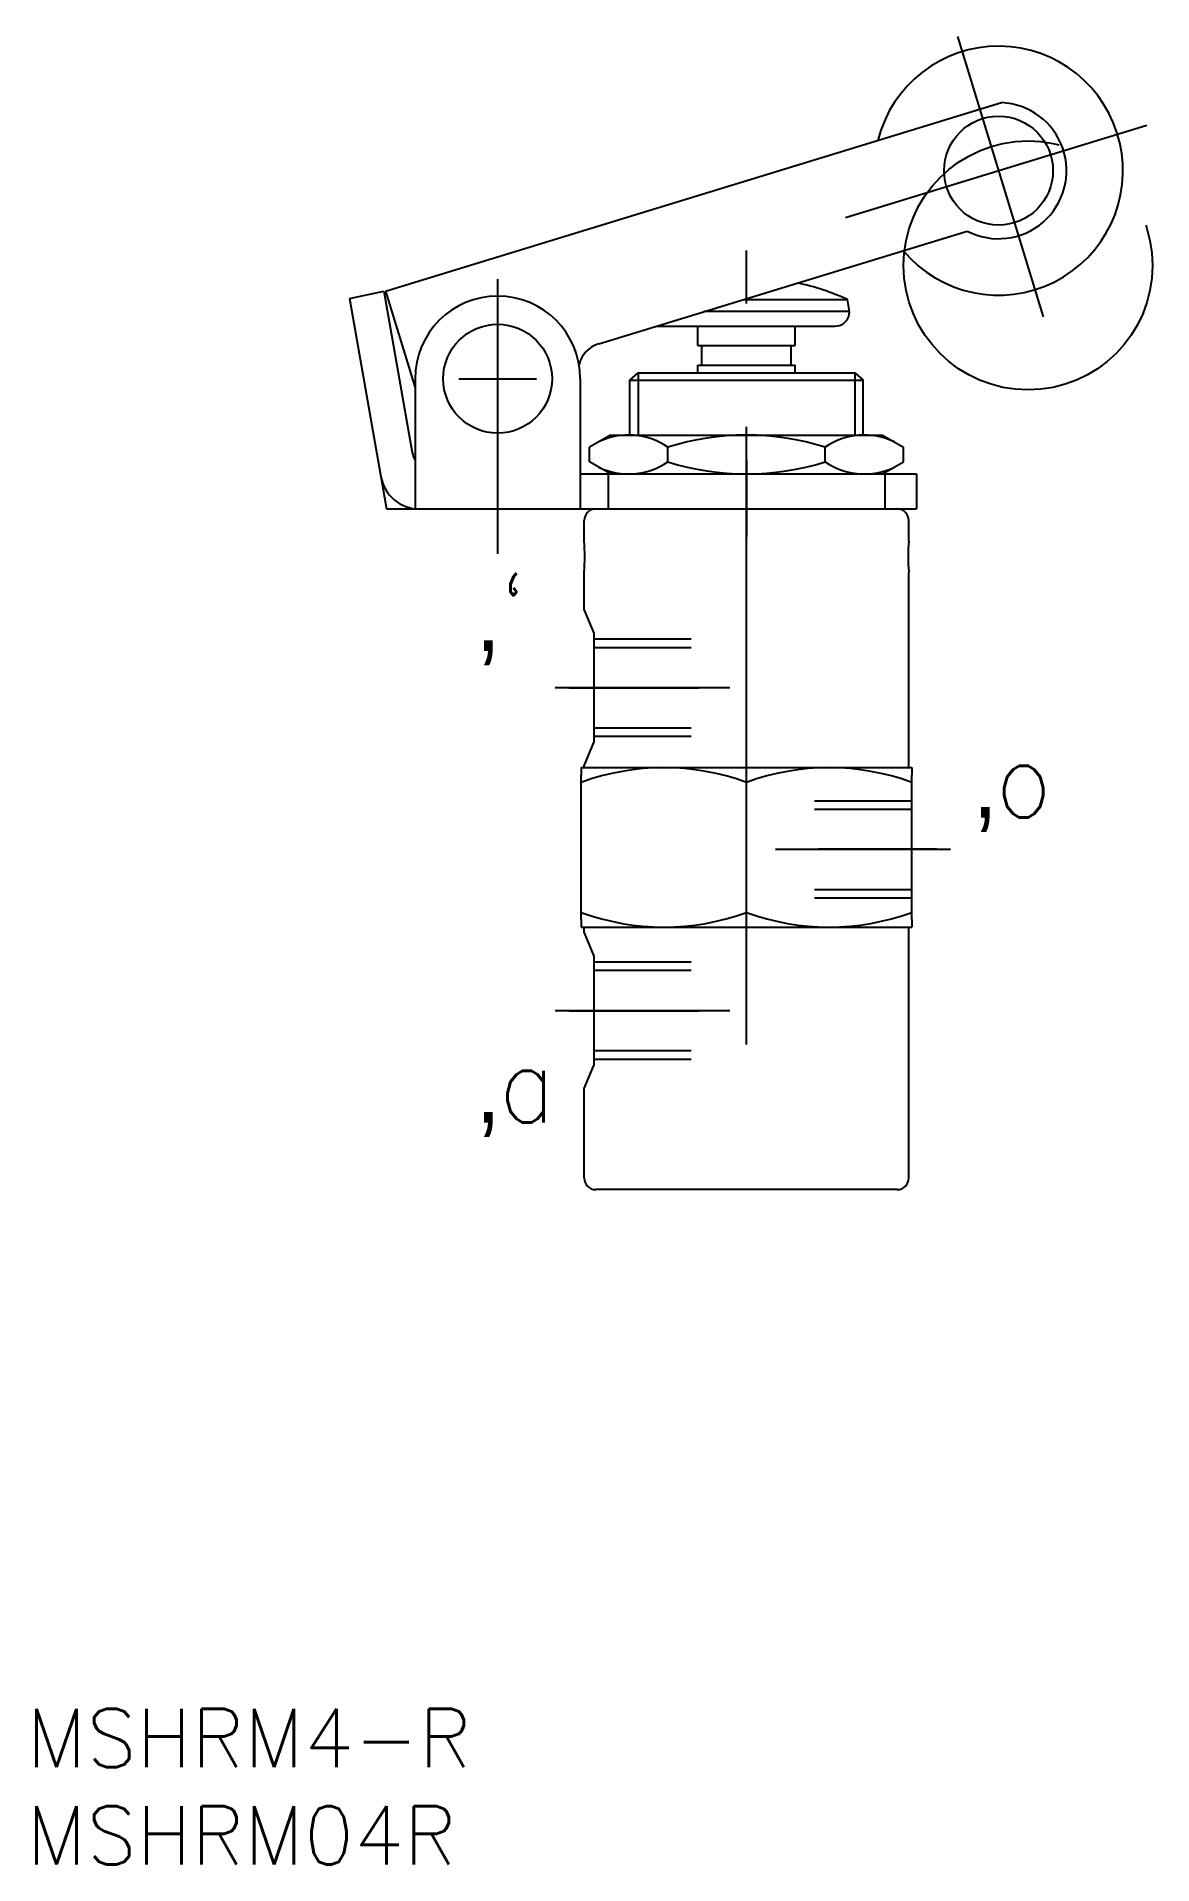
# Model space of a CAD drawing. Extents: x -36.5 to 20.9, y -34.7 to 59.3.
import ezdxf

# ---------------------------------------------------------------- set-up
doc = ezdxf.new("R2010")
doc.units = 0
for name, pattern in [('CENTER', [50.8, 31.75, -6.35, 6.35, -6.35]), ('DASHED', [19.05, 12.7, -6.35]), ('PHANTOM', [63.5, 31.75, -6.35, 6.35, -6.35, 6.35, -6.35])]:
    doc.linetypes.add(name, pattern=pattern)
doc.layers.get('0').update_dxf_attribs({"linetype": 'CONTINUOUS'})
doc.layers.add('CENTER', color=1, linetype='CENTER')
doc.styles.get("Standard").update_dxf_attribs({"font": 'txt.shx', "height": 3, "bigfont": 'bigfont.shx'})

# ---------------------------------------------------------------- blocks, each defined once
blk = doc.blocks.new('*U9')
at = {"color": 7, "linetype": 'CONTINUOUS'}
blk.add_text('MSHRM4-R', height=3, dxfattribs=at).set_placement((-37.033, -29.698))
blk = doc.blocks.new('*U10')
at = {"color": 7, "linetype": 'CONTINUOUS'}
blk.add_text('MSHRM04R', height=3, dxfattribs=at).set_placement((-37.033, -34.698))
blk = doc.blocks.new('*U11')
at = {"color": 7, "linetype": 'CONTINUOUS', "width": 0.900315}
blk.add_text('‚`', height=4, dxfattribs=at).set_placement((-13.81, 27.699))
blk = doc.blocks.new('*U12')
at = {"color": 7, "linetype": 'CONTINUOUS', "width": 0.900315}
blk.add_text('‚a', height=4, dxfattribs=at).set_placement((-13.81, 3.445))
blk = doc.blocks.new('*U13')
at = {"color": 7, "linetype": 'CONTINUOUS', "width": 0.900315}
blk.add_text('‚o', height=4, dxfattribs=at).set_placement((11.751, 19.13))

msp = doc.modelspace()

# ---------------------------------------------------------------- linework, layer by layer
at = {"color": 7, "linetype": 'CONTINUOUS'}
for p, q in [((-18.571, 46.206), (13.114, 55.893)), ((-7.6, 43.496), (11.352, 49.29)), ((-20.419, 45.822), (-18.657, 46.197)), ((-18.657, 46.197), (-17.194, 37.902)), ((-18.571, 46.206), (-17.05, 41.232)), ((-20.419, 45.822), (-18.51, 35)), ((5.3, 45.15), (-2.188, 45.15)), ((-0.156, 45.771), (5.19, 45.771)), ((5.3, 45.15), (5.19, 45.771)), ((-4.55, 44.4), (4.55, 44.4)), ((-2.5, 43.4), (-2.5, 44.4)), ((2.5, 43.4), (2.5, 44.4)), ((-2.5, 43.4), (2.5, 43.4)), ((-2.3, 42.4), (-2.3, 43.4)), ((2.3, 42.4), (2.3, 43.4)), ((-2.5, 42.4), (2.5, 42.4)), ((-2.5, 42), (-2.5, 42.4)), ((2.5, 42), (2.5, 42.4)), ((-17.05, 41.697), (-17.05, 35)), ((-8.55, 41.697), (-8.55, 35)), ((-6, 41.629), (-5.567, 42)), ((-6, 38.8), (-6, 41.629)), ((-6, 41.629), (6, 41.629)), ((-5.567, 42), (5.567, 42)), ((5.567, 42), (6, 41.629)), ((6, 38.8), (6, 41.629)), ((-7, 38.8), (-8.083, 38.175)), ((-7, 38.8), (7, 38.8)), ((-6, 38.8), (6, 38.8)), ((7, 38.8), (8.083, 38.175)), ((-8.083, 37.425), (-8.083, 38.175)), ((-4.041, 37.425), (-4.041, 38.175)), ((4.041, 37.425), (4.041, 38.175)), ((8.083, 37.425), (8.083, 38.175)), ((-8.55, 36.8), (8.75, 36.8)), ((-7, 36.8), (-8.083, 37.425)), ((-7.118, 36.8), (-7.118, 35)), ((-7, 36.8), (7, 36.8)), ((7, 36.8), (8.083, 37.425)), ((7.118, 36.8), (7.118, 35)), ((8.75, 36.8), (8.75, 35)), ((-18.51, 35), (8.75, 35)), ((-7.75, 35), (7.75, 35)), ((-7, 35), (7, 35)), ((-7, 35), (7, 35)), ((-3.5, 35), (3.5, 35)), ((-3.5, 35), (3.5, 35)), ((-8.35, 33.35), (-8.35, 34.4)), ((8.35, 33.35), (8.35, 34.4)), ((-8.35, 29.803), (-8.35, 31.75)), ((8.35, 21.7), (8.35, 31.75)), ((-8.344, 29.803), (-8.35, 29.803)), ((-8.344, 29.803), (-7.845, 28.613)), ((-7.85, 28.613), (-7.85, 22.987)), ((-8.342, 21.8), (-7.845, 22.987)), ((-8.5, 21.7), (-8.5, 21.307)), ((-8.5, 21.7), (8.5, 21.7)), ((-8.35, 21.7), (-8.35, 21.8)), ((-8.35, 21.8), (-8.342, 21.8)), ((8.5, 21.7), (8.5, 21.307)), ((-8.5, 13.893), (-8.5, 21.307)), ((0, 13.893), (0, 21.307)), ((8.5, 13.893), (8.5, 21.307)), ((-8.5, 13.893), (-8.5, 13.5)), ((-8.5, 13.5), (8.5, 13.5)), ((-8.35, 13.203), (-8.35, 13.5)), ((-8.344, 13.203), (-8.35, 13.203)), ((-8.344, 13.203), (-7.845, 12.013)), ((8.35, 0.6), (8.35, 13.5)), ((8.5, 13.893), (8.5, 13.5)), ((-7.85, 12.013), (-7.85, 6.387)), ((-7.845, 12.013), (-7.85, 12.013)), ((-8.344, 5.197), (-7.845, 6.387)), ((-7.845, 6.387), (-7.85, 6.387)), ((-8.35, 0.6), (-8.35, 5.197)), ((-8.344, 5.197), (-8.35, 5.197)), ((7.75, 0), (-7.75, 0))]:
    msp.add_line(p, q, dxfattribs=at)
at = {"color": 3, "linetype": 'CONTINUOUS'}
for p, q in [((-5.567, 42), (-5.567, 38.805)), ((5.567, 42), (5.567, 38.8))]:
    msp.add_line(p, q, dxfattribs=at)
at = {"color": 3, "linetype": 'DASHED'}
for p, q in [((-2.85, 28.3), (-7.85, 28.3)), ((-2.85, 27.867), (-7.85, 27.867)), ((-2.85, 23.733), (-7.85, 23.733)), ((-2.85, 23.3), (-7.85, 23.3)), ((3.5, 20), (8.5, 20)), ((3.5, 19.567), (8.5, 19.567)), ((3.5, 15.433), (8.5, 15.433)), ((3.5, 15), (8.5, 15)), ((-2.85, 11.7), (-7.85, 11.7)), ((-2.85, 11.267), (-7.85, 11.267)), ((-2.85, 7.133), (-7.85, 7.133)), ((-2.85, 6.7), (-7.85, 6.7))]:
    msp.add_line(p, q, dxfattribs=at)
at = {"color": 7, "linetype": 'CONTINUOUS'}
for centre in [(12.964, 52.397), (-12.8, 41.697)]:
    msp.add_circle(centre, 2.8, dxfattribs=at)
at = {"color": 3, "linetype": 'PHANTOM'}
msp.add_circle((14.482, 47.522), 6.4, dxfattribs=at)
at = {"color": 7, "linetype": 'CONTINUOUS'}
for centre, radius, start, end in [((12.964, 52.397), 6.4, 219.99339, 165.96076), ((12.964, 52.397), 3.5, 242.58469, 87.53705), ((0, 34.4), 12.5, 65.46595, 77.88058), ((-12.8, 41.697), 4.25, 0, 180), ((4.55, 45.15), 0.75, 270, 0), ((-4.55, 45.15), 0.75, 264.01904, 270), ((-7.161, 42.061), 1.5, 107, 165.64687), ((-6.062, 35.222), 3.578, 55.61575, 115.61575), ((0, 25.425), 13.375, 72.41205, 107.58795), ((6.062, 35.222), 3.578, 64.38425, 124.38425), ((-15.881, 38.133), 1.333, 190, 208.77144), ((-6.062, 40.378), 3.578, 244.38425, 304.38425), ((0, 50.175), 13.375, 252.41205, 287.58795), ((6.062, 40.378), 3.578, 235.61575, 295.61575), ((-16.832, 37), 2, 190, 270), ((-7.75, 34.4), 0.6, 90, 180), ((7.75, 34.4), 0.6, 0, 90), ((-17.814, 32.55), 9.498, 355.16841, 4.83159), ((17.814, 32.55), 9.498, 175.16841, 184.83159), ((-4.25, 9.406), 12.293, 69.77419, 110.22581), ((4.25, 9.406), 12.293, 69.77419, 110.22581), ((-4.25, 25.794), 12.293, 249.77419, 290.22581), ((4.25, 25.794), 12.293, 249.77419, 290.22581), ((-7.75, 0.6), 0.6, 180, 270), ((7.75, 0.6), 0.6, 270, 0)]:
    msp.add_arc(centre, radius, start, end, dxfattribs=at)
at = {"layer": 'CENTER', "color": 1, "linetype": 'CENTER'}
for p, q in [((10.856, 59.292), (15.26, 44.885)), ((5.091, 49.99), (20.592, 54.729)), ((0, 7.467), (0, 48.293)), ((-12.8, 46.825), (-12.8, 32.698)), ((-14.8, 41.697), (-10.8, 41.697)), ((0, 37.525), (0, 33.591)), ((-0.85, 25.8), (-9.85, 25.8)), ((-9.138, 25.8), (-3.038, 25.8)), ((-8.942, 25.8), (-2.442, 25.8)), ((1.5, 17.5), (10.5, 17.5)), ((9.788, 17.5), (3.688, 17.5)), ((9.788, 17.5), (3.688, 17.5)), ((-0.85, 9.2), (-9.85, 9.2)), ((-9.138, 9.2), (-3.038, 9.2)), ((-8.942, 9.2), (-2.442, 9.2))]:
    msp.add_line(p, q, dxfattribs=at)

# ---------------------------------------------------------------- block references
at = {"color": 7, "linetype": 'CONTINUOUS'}
for name in ['*U11', '*U13', '*U12', '*U9', '*U10']:
    msp.add_blockref(name, (0, 0), dxfattribs=at)

doc.saveas('drawing.dxf')
